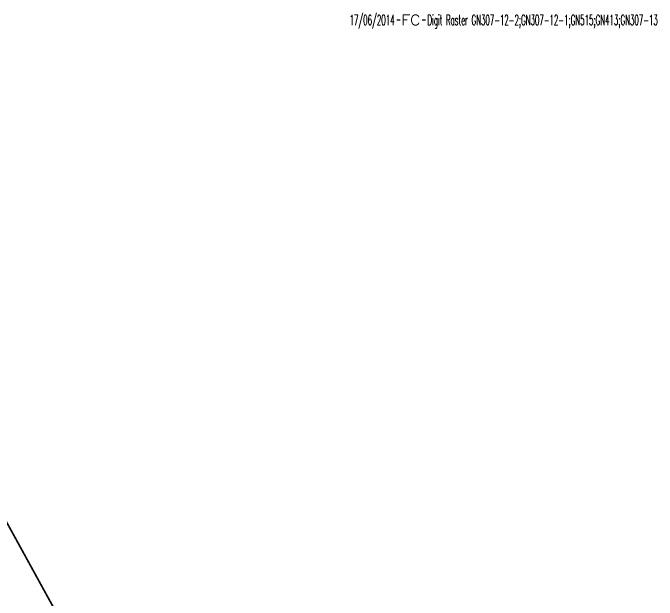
# Model space of a CAD drawing. Header units: millimetres. Extents: x 107995 to 109002, y 120994 to 122000.
# Drawn here: x 108891.6 to 108985.5, y 121426.2 to 121511.8 of the extents above; entities that cross this region are included whole.
import ezdxf
from ezdxf.enums import TextEntityAlignment as Align

# ---------------------------------------------------------------- set-up
doc = ezdxf.new("R2010")
doc.units = ezdxf.units.MM
doc.linetypes.add('L_25_AP', pattern=[2000, 1000, 1000])
doc.layers.get('0').update_dxf_attribs({"linetype": 'CONTINUOUS'})
doc.layers.add('L_150', color=1, linetype='CONTINUOUS')
doc.layers.add('L_910', color=7, linetype='CONTINUOUS')
doc.styles.get("Standard").update_dxf_attribs({"font": 'romans.shx', "width": 0.85})

# ---------------------------------------------------------------- blocks, each defined once
blk = doc.blocks.new('GIS_MODF')
at = {"color": 0, "linetype": 'Continuous', "flags": 128}
for points in [[(-2.176, -0.014), (-1.676, -0.014)], [(1.519, -0.014), (2.019, -0.014)]]:
    blk.add_lwpolyline(points, dxfattribs=at)
at = {"color": 0, "linetype": 'Continuous', "width": 0.5}
blk.add_attdef('DATE', text='', height=1.5, dxfattribs=at).set_placement((-2.502, -0.798), align=Align.RIGHT)
at = {"color": 0, "linetype": 'Continuous', "width": 1.771291}
blk.add_attdef('USER', text='', height=1.5, dxfattribs=at).set_placement((-1.507, -0.798), (1.276, -0.798), align=Align.FIT)
at = {"color": 0, "linetype": 'Continuous', "width": 0.5}
blk.add_attdef('DESC', (2.289, -0.798), '', height=1.5, dxfattribs=at)

msp = doc.modelspace()

# ---------------------------------------------------------------- linework, layer by layer
at = {"layer": 'L_150', "linetype": 'L_25_AP', "const_width": 0.25, "flags": 128}
msp.add_lwpolyline([(108854.293, 121498.498), (108860.803, 121487.111), (108862.843, 121483.051), (108870.899, 121469.201), (108874.056, 121463.645), (108875.708, 121464.584), (108877.829, 121460.852), (108883.424, 121450.466), (108886.767, 121444.652), (108908.722, 121404.719), (108909.434, 121402.996), (108913.177, 121394.328), (108914.993, 121390.092), (108915.948, 121387.803), (108913.699, 121385.427), (108913.116, 121385.143), (108913.116, 121385.143), (108912.076, 121384.654)], dxfattribs=at)

# ---------------------------------------------------------------- block references
at = {"layer": 'L_910'}
ref = msp.add_blockref('GIS_MODF', (108949.716, 121510.798), dxfattribs=at)
ref.add_attrib('DATE', '17/06/2014', dxfattribs={"layer": '0', "color": 0, "linetype": 'Continuous', "height": 1.5, "width": 0.5}).set_placement((108947.214, 121510), align=Align.RIGHT)
ref.add_attrib('USER', 'FC', dxfattribs={"layer": '0', "color": 0, "linetype": 'Continuous', "height": 1.5, "width": 1.082456}).set_placement((108948.209, 121510), (108950.993, 121510), align=Align.FIT)
ref.add_attrib('DESC', 'Digit Raster GN307-12-2;GN307-12-1;GN515;GN413;GN307-13', (108952.005, 121510), dxfattribs={"layer": '0', "color": 0, "linetype": 'Continuous', "height": 1.5, "width": 0.5})

doc.saveas('drawing.dxf')
